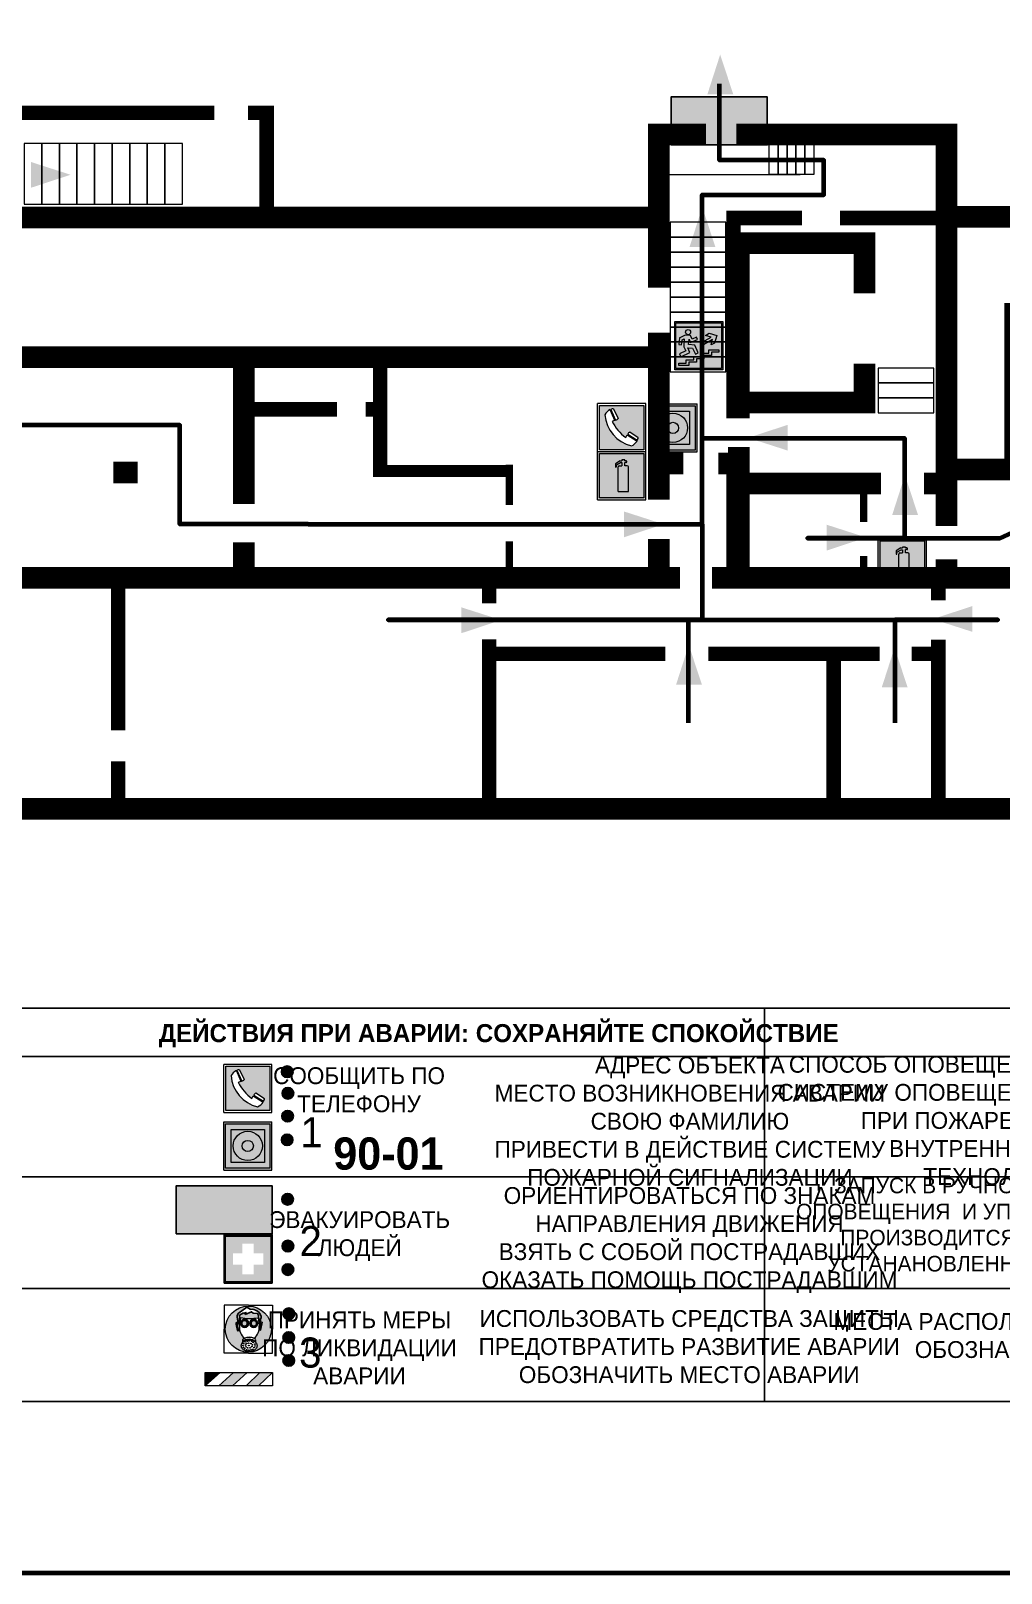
# Model space of a CAD drawing. Header units: millimetres. Extents: x 13810 to 67229, y 12374 to 21950.
# Drawn here: x 20550 to 20711.3, y 20268.5 to 20525 of the extents above; entities that cross this region are included whole.
import ezdxf

# ---------------------------------------------------------------- set-up
doc = ezdxf.new("R2010")
doc.units = ezdxf.units.MM
doc.layers.add('План_Штампы', color=7, linetype='Continuous')
doc.styles.add('обычный', font='arial.ttf')

# ---------------------------------------------------------------- blocks, each defined once
blk = doc.blocks.new('A$C38D26F80')
h = blk.add_hatch(color=5)
h.dxf.hatch_style = 1
h.paths.add_polyline_path([(-8.77, -4.48, 1), (-0.19, -4.48, 1)])
h.paths.add_polyline_path([(-6.75, -3.58), (-6.75, -3.31), (-6.62, -3.22), (-6.5, -3.22), (-6.42, -3.3), (-6.39, -3.28), (-6.59, -2.23), (-6.59, -2.01), (-6.38, -1.58), (-4.76, -0.4), (-4.13, -0.79, -0.362848), (-2.1, -2.1, -0.201049), (-2.17, -2.48, 0.085434), (-2.26, -3.13), (-1.9, -3.16), (-2.25, -4.7), (-2.4, -4.59), (-2.43, -4.34), (-2.36, -4.34), (-2.14, -3.34), (-2.47, -3.42), (-2.58, -1.95), (-2.77, -1.58), (-3.58, -1.52), (-3.92, -1.26), (-5.05, -1.73), (-4.87, -1.39), (-5.41, -1.6), (-5.41, -1.46), (-6.13, -1.87), (-6.18, -3.5), (-6.56, -3.47), (-6.37, -4.59), (-6.16, -4.43), (-6.16, -4.66), (-6.36, -4.79), (-6.37, -4.8), (-6.51, -4.76)], flags=16)
h.paths.add_polyline_path([(-6.51, -4.76), (-6.36, -4.79), (-6.37, -4.8)], flags=0)
h.paths.add_polyline_path([(-5.92, -2.34, 0.089508), (-2.67, -2.35), (-2.48, -3.88, -0.268602), (-3.4, -6.18, 0.262449), (-5.2, -6.18, -0.268602), (-6.11, -3.88)], flags=16)
edge = h.paths.add_edge_path(flags=16)
edge.add_ellipse((-5.19, -3.41), major_axis=(0, 0.842), ratio=0.848992, start_angle=0, end_angle=360)
edge = h.paths.add_edge_path(flags=0)
edge.add_ellipse((-5.19, -3.39), major_axis=(0, 0.665), ratio=0.853798, start_angle=0, end_angle=360)
edge = h.paths.add_edge_path(flags=0)
edge.add_ellipse((-5.19, -3.4), major_axis=(0, 0.528), ratio=0.864094, start_angle=0, end_angle=360)
edge = h.paths.add_edge_path(flags=16)
edge.add_ellipse((-3.47, -3.4), major_axis=(0, 0.842), ratio=0.848992, start_angle=0, end_angle=360)
h.paths.add_polyline_path([(-3.13, -6.45), (-3.13, -6.84, 0.383174), (-5.57, -6.85), (-5.57, -6.49, -0.369952)], flags=16)
edge = h.paths.add_edge_path(flags=0)
edge.add_ellipse((-3.47, -3.39), major_axis=(0, 0.665), ratio=0.853798, start_angle=0, end_angle=360)
edge = h.paths.add_edge_path(flags=0)
edge.add_ellipse((-3.47, -3.4), major_axis=(0, 0.528), ratio=0.864094, start_angle=0, end_angle=360)
edge = h.paths.add_edge_path(flags=16)
edge.add_ellipse((-4.34, -7.57), major_axis=(-1.48, 0), ratio=0.744955, start_angle=0, end_angle=360)
h.paths.add_polyline_path([(-5.01, -6.85, -1), (-5.15, -6.85, -1)], flags=0)
h.paths.add_polyline_path([(-5.33, -7.14, -1), (-5.47, -7.14, -1)], flags=0)
h.paths.add_polyline_path([(-4.61, -6.71, -1), (-4.74, -6.71, -1)], flags=16)
h.paths.add_polyline_path([(-5.43, -7.51, -1), (-5.57, -7.51, -1)], flags=0)
h.paths.add_polyline_path([(-4.26, -6.67, -1), (-4.4, -6.67, -1)], flags=16)
h.paths.add_polyline_path([(-4.74, -7.14, -1), (-4.88, -7.14, -1)], flags=0)
h.paths.add_polyline_path([(-4.93, -7.43, -1), (-5.07, -7.43, -1)], flags=0)
h.paths.add_polyline_path([(-4.41, -7.07, -1), (-4.54, -7.07, -1)], flags=0)
h.paths.add_polyline_path([(-5.33, -7.87, -1), (-5.46, -7.87, -1)], flags=0)
h.paths.add_polyline_path([(-3.8, -6.71, -1), (-3.94, -6.71, -1)], flags=16)
h.paths.add_polyline_path([(-4.85, -7.78, -1), (-4.98, -7.78, -1)], flags=0)
h.paths.add_polyline_path([(-3.96, -7.14, -1), (-4.1, -7.14, -1)], flags=0)
h.paths.add_polyline_path([(-4.33, -7.53, -1), (-4.47, -7.53, -1)], flags=0)
h.paths.add_polyline_path([(-5.09, -8.12, -1), (-5.23, -8.12, -1)], flags=0)
h.paths.add_polyline_path([(-3.5, -6.94, -1), (-3.64, -6.94, -1)], flags=0)
h.paths.add_polyline_path([(-4.54, -7.97, -1), (-4.68, -7.97, -1)], flags=0)
h.paths.add_polyline_path([(-3.66, -7.39, -1), (-3.8, -7.39, -1)], flags=0)
h.paths.add_polyline_path([(-4.73, -8.35, -1), (-4.86, -8.35, -1)], flags=0)
h.paths.add_polyline_path([(-4.09, -7.96, -1), (-4.23, -7.96, -1)], flags=0)
h.paths.add_polyline_path([(-3.77, -7.74, -1), (-3.91, -7.74, -1)], flags=0)
h.paths.add_polyline_path([(-3.22, -7.27, -1), (-3.35, -7.27, -1)], flags=0)
h.paths.add_polyline_path([(-4.34, -8.4, -1), (-4.47, -8.4, -1)], flags=0)
h.paths.add_polyline_path([(-3.16, -7.61, -1), (-3.3, -7.61, -1)], flags=0)
h.paths.add_polyline_path([(-3.9, -8.35, -1), (-4.04, -8.35, -1)], flags=0)
h.paths.add_polyline_path([(-3.32, -7.91, -1), (-3.46, -7.91, -1)], flags=0)
h.paths.add_polyline_path([(-3.55, -8.23, -1), (-3.69, -8.23, -1)], flags=0)
at = {"color": 5, "lineweight": 5}
for p, q in [((-4.48, 0), (-8.96, 0)), ((-8.96, 0), (-8.96, -4.48)), ((-4.48, 0), (0, 0)), ((0, 0), (0, -4.48)), ((-6.59, -2.01), (-6.38, -1.58)), ((-6.59, -2.23), (-6.59, -2.01)), ((-6.39, -3.28), (-6.59, -2.23)), ((-6.38, -1.58), (-4.76, -0.4)), ((-6.13, -1.87), (-6.18, -3.5)), ((-5.41, -1.46), (-6.13, -1.87)), ((-5.92, -2.34), (-6.11, -3.88)), ((-4.87, -1.39), (-5.41, -1.6)), ((-5.41, -1.6), (-5.41, -1.46)), ((-3.92, -1.26), (-5.05, -1.73)), ((-5.05, -1.73), (-4.87, -1.39)), ((-4.76, -0.4), (-4.13, -0.79)), ((-3.58, -1.52), (-3.92, -1.26)), ((-2.77, -1.58), (-3.58, -1.52)), ((-2.58, -1.95), (-2.77, -1.58)), ((-2.67, -2.34), (-2.48, -3.88)), ((-2.47, -3.42), (-2.58, -1.95)), ((-8.96, -8.96), (-8.96, -4.48)), ((-6.75, -3.31), (-6.62, -3.22)), ((-6.75, -3.58), (-6.75, -3.31)), ((-6.51, -4.76), (-6.75, -3.58)), ((-6.62, -3.22), (-6.5, -3.22)), ((-6.18, -3.5), (-6.56, -3.47)), ((-6.56, -3.47), (-6.37, -4.59)), ((-6.37, -4.8), (-6.51, -4.76)), ((-6.5, -3.22), (-6.42, -3.3)), ((-6.42, -3.3), (-6.39, -3.28)), ((-6.37, -4.59), (-6.16, -4.43)), ((-6.16, -4.66), (-6.37, -4.8)), ((-6.16, -4.43), (-6.16, -4.66)), ((-2.14, -3.34), (-2.47, -3.42)), ((-2.43, -4.34), (-2.4, -4.59)), ((-2.43, -4.34), (-2.36, -4.34)), ((-2.4, -4.59), (-2.25, -4.7)), ((-2.36, -4.34), (-2.14, -3.34)), ((-1.9, -3.16), (-2.26, -3.13)), ((-2.25, -4.7), (-1.9, -3.16)), ((0, -8.96), (0, -4.48)), ((-5.57, -6.49), (-5.57, -6.85)), ((-3.13, -6.45), (-3.13, -6.84)), ((-4.48, -8.96), (-8.96, -8.96)), ((-4.48, -8.96), (0, -8.96))]:
    blk.add_line(p, q, dxfattribs=at)
at = {"color": 5}
for p, q in [((-6.59, -2.01), (-6.38, -1.58)), ((-6.59, -2.23), (-6.59, -2.01)), ((-6.39, -3.28), (-6.59, -2.23)), ((-6.38, -1.58), (-4.76, -0.4)), ((-6.13, -1.87), (-6.18, -3.5)), ((-5.41, -1.46), (-6.13, -1.87)), ((-4.87, -1.39), (-5.41, -1.6)), ((-5.41, -1.6), (-5.41, -1.46)), ((-3.92, -1.26), (-5.05, -1.73)), ((-5.05, -1.73), (-4.87, -1.39)), ((-4.76, -0.4), (-4.13, -0.79)), ((-3.58, -1.52), (-3.92, -1.26)), ((-2.77, -1.58), (-3.58, -1.52)), ((-2.58, -1.95), (-2.77, -1.58)), ((-2.47, -3.42), (-2.58, -1.95)), ((-6.75, -3.31), (-6.62, -3.22)), ((-6.75, -3.58), (-6.75, -3.31)), ((-6.51, -4.76), (-6.75, -3.58)), ((-6.62, -3.22), (-6.5, -3.22)), ((-6.18, -3.5), (-6.56, -3.47)), ((-6.56, -3.47), (-6.37, -4.59)), ((-6.37, -4.8), (-6.51, -4.76)), ((-6.36, -4.79), (-6.51, -4.76)), ((-6.5, -3.22), (-6.42, -3.3)), ((-6.42, -3.3), (-6.39, -3.28)), ((-6.37, -4.59), (-6.16, -4.43)), ((-6.16, -4.66), (-6.37, -4.8)), ((-6.16, -4.66), (-6.36, -4.79)), ((-6.16, -4.43), (-6.16, -4.66)), ((-2.14, -3.34), (-2.47, -3.42)), ((-2.4, -4.59), (-2.43, -4.34)), ((-2.43, -4.34), (-2.36, -4.34)), ((-2.25, -4.7), (-2.4, -4.59)), ((-2.36, -4.34), (-2.14, -3.34)), ((-2.26, -3.13), (-1.9, -3.16)), ((-1.9, -3.16), (-2.25, -4.7))]:
    blk.add_line(p, q, dxfattribs=at)
at = {"color": 5, "lineweight": 5}
for centre, radius in [((-4.48, -4.48), 4.29), ((-5.5, -7.51), 0.0678), ((-5.4, -7.14), 0.0678), ((-5.4, -7.87), 0.0678), ((-5.16, -8.12), 0.0678), ((-5.08, -6.85), 0.0678), ((-5, -7.43), 0.0678), ((-4.91, -7.78), 0.0678), ((-4.81, -7.14), 0.0678), ((-4.79, -8.35), 0.0678), ((-4.67, -6.71), 0.0678), ((-4.61, -7.97), 0.0678), ((-4.47, -7.07), 0.0678), ((-4.4, -7.53), 0.0678), ((-4.4, -8.4), 0.0678), ((-4.33, -6.67), 0.0678), ((-4.16, -7.96), 0.0678), ((-4.03, -7.14), 0.0678), ((-3.97, -8.35), 0.0678), ((-3.87, -6.71), 0.0678), ((-3.84, -7.74), 0.0678), ((-3.73, -7.39), 0.0678), ((-3.62, -8.23), 0.0678), ((-3.57, -6.94), 0.0678), ((-3.39, -7.91), 0.0678), ((-3.28, -7.27), 0.0678), ((-3.23, -7.61), 0.0678)]:
    blk.add_circle(centre, radius, dxfattribs=at)
for centre, radius, start, end in [((-4.28, 6.66), 9.15, 259.6987, 280.1569), ((-0.47, -3.05), 1.79, 161.5846, 182.4584), ((-2.6, -2.2), 0.513, 326.4781, 11.7739), ((-3.66, -4.24), 2.47, 171.573, 231.7124), ((-4.93, -4.24), 2.47, 308.2876, 8.427), ((-4.33, -7.88), 1.87, 50.358, 131.5662), ((-4.34, -8.2), 1.82, 48.4943, 132.3565), ((-4.3, -7.78), 1.83, 60.5889, 119.4111)]:
    blk.add_arc(centre, radius, start, end, dxfattribs=at)
at = {"color": 5}
for centre, radius, start, end in [((-3.89, -2.66), 1.88, 17.387, 97.1599), ((-0.35, -3.07), 1.91, 162.2553, 181.7878), ((-2.6, -2.2), 0.511, 326.3906, 11.8614)]:
    blk.add_arc(centre, radius, start, end, dxfattribs=at)
at = {"color": 5, "lineweight": 5}
for centre, major_axis, ratio in [((-5.19, -3.41), (0, 0.842), 0.848992), ((-5.19, -3.39), (0, 0.665), 0.853798), ((-3.47, -3.4), (0, 0.842), 0.848992), ((-3.47, -3.39), (0, 0.665), 0.853798), ((-5.19, -3.4), (0, 0.528), 0.864094), ((-3.47, -3.4), (0, 0.528), 0.864094), ((-4.34, -7.57), (-1.48, 0), 0.744955)]:
    blk.add_ellipse(centre, major_axis=major_axis, ratio=ratio, dxfattribs=at)
blk = doc.blocks.new('A$C47DD6509')
at = {"lineweight": 5}
for points in [[(-8.69, 0), (-11.19, 0), (-11.19, -2.22)], [(-4.22, 0), (-6.45, 0), (-8.91, -2.22), (-6.61, -2.22)], [(0, 0), (-2.09, 0), (-4.36, -2.22), (-2.29, -2.22)]]:
    blk.add_hatch(color=242, dxfattribs=at).paths.add_polyline_path(points)
at = {"color": 242, "lineweight": 5}
for p, q in [((-11.19, -2.22), (-8.69, 0)), ((-11.19, -2.22), (-11.19, 0)), ((-11.19, 0), (-8.69, 0)), ((-11.19, 0), (0, 0)), ((-8.91, -2.22), (-6.45, 0)), ((-6.61, -2.22), (-4.22, 0)), ((-4.36, -2.22), (-2.09, 0)), ((-2.29, -2.22), (0, 0)), ((0, 0), (0, -2.22)), ((0, -2.22), (-11.19, -2.22))]:
    blk.add_line(p, q, dxfattribs=at)
blk = doc.blocks.new('A$C32E8229D')
at = {"true_color": 0xffffff}
blk.add_hatch(color=7, dxfattribs=at).paths.add_polyline_path([(0, 0), (0, -8), (16, -8), (16, 0)])
h = blk.add_hatch(color=126)
h.paths.add_polyline_path([(0.2, -0.2), (15.8, -0.2), (15.8, -7.8), (0.2, -7.8)])
h.paths.add_polyline_path([(13.49, -2.05), (12.08, -2.05), (11.37, -2.63, 0.162397), (11.29, -2.84), (11.29, -3.63), (10.35, -3.63), (10.35, -4.05), (11.68, -4.05), (11.68, -3.48), (12.26, -4.28), (11.29, -5.1), (11.29, -6.78), (11.85, -6.78), (11.85, -5.44), (12.8, -4.64), (12.8, -5.94), (14.46, -5.94), (14.46, -5.39), (13.45, -5.39), (13.45, -3.97), (12.46, -2.59), (13.15, -2.59), (13.69, -3.34), (14.18, -3)], flags=16)
h.paths.add_polyline_path([(10.74, -1.82, 1), (11.8, -1.82, 1)], flags=16)
h.paths.add_polyline_path([(9.39, -3.59), (5.99, -3.59), (6.56, -3.03), (5.91, -3.03), (5.1, -3.83), (5.91, -4.64), (6.56, -4.64), (5.99, -4.09), (9.39, -4.09)], flags=16)
h.paths.add_polyline_path([(4.29, -1.08), (1.72, -1.08), (1.72, -6.6), (4.29, -6.6)], flags=16)
at = {"color": 126}
blk.add_lwpolyline([(16, -8), (0, -8), (0, 0), (16, 0)], close=True, dxfattribs=at)
blk = doc.blocks.new('A$C18900ED3')
h = blk.add_hatch(color=126)
h.paths.add_polyline_path([(-0.18, -0.18), (-7.02, -0.18), (-7.02, -7.02), (-0.18, -7.02)])
h.paths.add_polyline_path([(-5.89, -4.46), (-5.89, -2.77), (-4.46, -2.77), (-4.46, -1.31), (-2.77, -1.31), (-2.77, -2.77), (-1.33, -2.77), (-1.33, -4.46), (-2.77, -4.46), (-2.77, -5.89), (-4.46, -5.89), (-4.46, -4.46)], flags=16)
at = {"color": 126}
for p, q in [((-7.2, 0), (-7.2, -7.2)), ((0, 0), (-7.2, 0)), ((0, -7.2), (0, 0)), ((-7.02, -7.02), (-7.02, -0.18)), ((-7.02, -0.18), (-0.18, -0.18)), ((-0.18, -0.18), (-0.18, -7.02)), ((-7.2, -7.2), (0, -7.2)), ((-0.18, -7.02), (-7.02, -7.02))]:
    blk.add_line(p, q, dxfattribs=at)
blk = doc.blocks.new('A$C456E1F9C')
at = {"lineweight": 5}
h = blk.add_hatch(color=242, dxfattribs=at)
h.paths.add_polyline_path([(0.51, -1.47), (0.51, -13.26), (12.29, -13.26), (12.29, -1.47)])
h.paths.add_polyline_path([(5.42, -4.95, -0.254479), (4.78, -5.4), (3.52, -2.53, -0.209735), (4.23, -2.4)], flags=16)
h.paths.add_polyline_path([(8.53, -8.6), (10.87, -10.17), (10.54, -10.76), (8.03, -9.13, -0.192251)], flags=16)
h.paths.add_polyline_path([(4.61, -5.49, 0.005518), (3.87, -5.72, 0.128647), (7.49, -10.01, 0.00809), (7.83, -9.33), (10.47, -10.97, -0.16736), (8.99, -12.25, -0.327862), (1.95, -3.95, -0.166952), (3.36, -2.62)], flags=16)
at = {"color": 242, "lineweight": 5}
for p, q in [((0, -13.77), (0, -0.97)), ((12.8, -0.97), (0, -0.97)), ((4.61, -5.49), (3.36, -2.62)), ((3.52, -2.53), (4.78, -5.4)), ((4.23, -2.4), (5.42, -4.95)), ((12.8, -13.77), (12.8, -0.97)), ((7.83, -9.33), (10.47, -10.97)), ((8.03, -9.13), (10.54, -10.76)), ((10.81, -10.12), (8.53, -8.6)), ((10.54, -10.76), (10.8, -10.3)), ((10.8, -10.3), (10.81, -10.12)), ((0, -13.77), (12.8, -13.77))]:
    blk.add_line(p, q, dxfattribs=at)
blk.add_lwpolyline([(0.51, -1.47), (12.29, -1.47), (12.29, -13.26), (0.51, -13.26)], close=True, dxfattribs=at)
for centre, radius, start, end in [((4.59, -5.34), 2.99, 114.2845, 152.1974), ((11.12, -3.31), 9.19, 183.9915, 256.6009), ((4.02, -3.27), 0.891, 76.3284, 123.7092), ((14.98, -39.1), 35.17, 107.1487, 108.4135), ((13.86, -0.94), 11.08, 205.5536, 234.8762), ((4.68, -4.59), 0.824, 276.9621, 334.0723), ((-13.31, 0.8), 23.44, 332.5487, 334.4027), ((8.94, -9.5), 0.989, 114.4092, 157.9388), ((7.87, -9.46), 3, 291.9291, 329.9329)]:
    blk.add_arc(centre, radius, start, end, dxfattribs=at)
blk = doc.blocks.new('A$C54414219')
at = {"true_color": 0xffffff}
h = blk.add_hatch(color=7, dxfattribs=at)
h.paths.add_polyline_path([(2.39, -9.45), (2.39, -18.3), (11.23, -18.3), (11.23, -9.45)], flags=0)
h.paths.add_polyline_path([(10.71, -13.87, -1), (2.92, -13.87, -1)], flags=0)
h.paths.add_polyline_path([(8.3, -13.87, -1), (5.33, -13.87, -1)], flags=0)
h.paths.add_polyline_path([(0.41, -7.47), (0.41, -20.27), (13.21, -20.27), (13.21, -7.47)])
h.paths.add_polyline_path([(0.92, -19.77), (12.71, -19.77), (12.71, -7.98), (0.92, -7.98)], flags=16)
h.paths.add_polyline_path([(11.23, -9.45), (11.23, -18.3), (2.39, -18.3), (2.39, -9.45)], flags=0)
at = {"lineweight": 5}
h = blk.add_hatch(color=242, dxfattribs=at)
h.paths.add_polyline_path([(12.71, -7.98), (0.92, -7.98), (0.92, -19.77), (12.71, -19.77)])
h.paths.add_polyline_path([(11.23, -18.3), (2.39, -18.3), (2.39, -9.45), (11.23, -9.45)], flags=16)
h.paths.add_polyline_path([(10.71, -13.87, -1), (2.92, -13.87, -1)], flags=0)
h.paths.add_polyline_path([(8.3, -13.87, -1), (5.33, -13.87, -1)], flags=0)
at = {"true_color": 0xffffff}
h = blk.add_hatch(color=7, dxfattribs=at)
h.paths.add_polyline_path([(2.39, -9.45), (2.39, -18.3), (11.23, -18.3), (11.23, -9.45)])
h.paths.add_polyline_path([(10.71, -13.87, -1), (2.92, -13.87, -1)], flags=16)
h.paths.add_polyline_path([(8.3, -13.87, -1), (5.33, -13.87, -1)], flags=0)
at = {"lineweight": 5}
h = blk.add_hatch(color=242, dxfattribs=at)
h.paths.add_polyline_path([(2.92, -13.87, 1), (10.71, -13.87, 1)])
h.paths.add_polyline_path([(8.3, -13.87, -1), (5.33, -13.87, -1)], flags=16)
at = {"color": 242, "lineweight": 5}
for p, q in [((0.41, -20.27), (0.41, -7.47)), ((0.41, -7.47), (13.21, -7.47)), ((0.41, -7.47), (13.21, -7.47)), ((13.21, -20.27), (13.21, -7.47)), ((0.41, -20.27), (13.21, -20.27))]:
    blk.add_line(p, q, dxfattribs=at)
for points in [[(0.92, -7.98), (12.71, -7.98), (12.71, -19.77), (0.92, -19.77)], [(2.39, -9.45), (11.23, -9.45), (11.23, -18.3), (2.39, -18.3)]]:
    blk.add_lwpolyline(points, close=True, dxfattribs=at)
for radius in [3.89, 1.49]:
    blk.add_circle((6.81, -13.87), radius, dxfattribs=at)
blk = doc.blocks.new('A$C7B4425F7')
at = {"true_color": 0xffffff}
blk.add_hatch(color=7, dxfattribs=at).paths.add_polyline_path([(0, 0), (-16, 0), (-16, -8), (0, -8)])
h = blk.add_hatch(color=126)
h.paths.add_polyline_path([(-0.2, -0.2), (-15.8, -0.2), (-15.8, -7.8), (-0.2, -7.8)])
h.paths.add_polyline_path([(-11.76, -2.03), (-11.76, -3.66), (-11.17, -3.66, -0.568275), (-11.17, -6.18), (-12.58, -6.18), (-12.58, -2.03)], flags=16)
h.paths.add_polyline_path([(-13.33, -4.12, -0.495768), (-13.59, -6.18), (-15.03, -6.18), (-15.03, -2.03), (-13.59, -2.03, -0.487973)], flags=16)
h.paths.add_polyline_path([(-10.25, -2.03), (-9.48, -2.03), (-9.48, -6.18), (-10.25, -6.18)], flags=16)
h.paths.add_polyline_path([(-13.84, -3.69), (-14.24, -3.69), (-14.24, -3.03), (-13.9, -3.03, -0.692621)], flags=0)
h.paths.add_polyline_path([(-9.15, -2.03), (-8.4, -2.03), (-8.04, -3.07), (-7.68, -2.03), (-6.93, -2.03), (-7.64, -4.1), (-6.93, -6.18), (-7.68, -6.18), (-8.04, -5.14), (-8.4, -6.18), (-9.15, -6.18), (-8.44, -4.1)], flags=16)
h.paths.add_polyline_path([(-11.76, -4.46), (-11.42, -4.46, -0.692621), (-11.36, -5.12), (-11.76, -5.12)], flags=0)
h.paths.add_polyline_path([(-13.9, -5.2), (-14.24, -5.2), (-14.24, -4.55), (-13.84, -4.55, -0.708038)], flags=0)
edge = h.paths.add_edge_path(flags=16)
edge.add_ellipse((-5.51, -4.08), major_axis=(0, 2.05), ratio=0.586184, start_angle=0, end_angle=360)
edge = h.paths.add_edge_path(flags=0)
edge.add_ellipse((-5.51, -4.08), major_axis=(0, 1.14), ratio=0.454828, start_angle=0, end_angle=360)
h.paths.add_polyline_path([(-4.13, -4.96, 0.377264), (-3.48, -4.52, 0.0555), (-3.16, -2.03), (-1.66, -2.03), (-1.66, -4.96), (-0.96, -4.96), (-0.96, -7.01), (-1.75, -7.01), (-1.75, -6.18), (-3.3, -6.18), (-3.3, -7.02), (-4.13, -7.02)], flags=16)
h.paths.add_polyline_path([(-2.73, -2.91), (-2.28, -2.91), (-2.28, -4.96), (-3.05, -4.96, 0.079136)], flags=0)
at = {"color": 126}
blk.add_lwpolyline([(-16, -8), (0, -8), (0, 0), (-16, 0)], close=True, dxfattribs=at)
blk = doc.blocks.new('вверх')
at = {"lineweight": 0, "true_color": 0xffffff}
h = blk.add_hatch(color=7, dxfattribs=at)
h.dxf.hatch_style = 1
h.paths.add_polyline_path([(40999.03, -4475.37), (41000.53, -4474.51), (40999.62, -4474.22), (41000.2, -4473.88), (41001.48, -4474.22), (41001.13, -4475.49), (41000.55, -4475.82), (41000.76, -4474.91), (40999.27, -4475.77)], flags=0)
h.paths.add_polyline_path([(40998.09, -4474.5), (40998.28, -4474.89), (40997.14, -4475.43), (40996.89, -4474.92), (40996.87, -4474.87), (40996.8, -4475.75), (40997.81, -4475.85), (40998.41, -4477.11), (40997.94, -4477.33), (40997.47, -4476.34), (40996.66, -4476.28), (40997.03, -4477.06), (40995.52, -4477.78), (40995.29, -4477.28), (40996.32, -4476.79), (40996, -4476.11), (40996.09, -4474.77), (40995.72, -4474.94), (40995.64, -4475.77), (40995.2, -4475.72), (40995.3, -4474.63), (40995.33, -4474.61), (40996.23, -4474.19), (40997.09, -4474.25), (40997.37, -4474.84)], flags=0)
h.paths.add_polyline_path([(40997.14, -4473.68, -1), (40996.29, -4473.68, -1)], flags=0)
h.paths.add_polyline_path([(41000.58, -4477.58), (41000.58, -4477.03), (41001.81, -4477.03), (41001.81, -4476.6), (41000.15, -4476.6), (41000.15, -4477.16), (40998.9, -4477.16), (40998.9, -4477.72), (40997.65, -4477.72), (40997.65, -4478.27), (40996.41, -4478.27), (40996.41, -4478.82), (40995.17, -4478.82), (40995.17, -4479.25), (40995.41, -4479.25), (40996.84, -4479.25), (40996.84, -4478.69), (40998.09, -4478.69), (40998.09, -4478.13), (40999.32, -4478.13), (40999.32, -4477.58)], flags=0)
h.paths.add_polyline_path([(41002.49, -4471.94), (40994.49, -4471.94), (40994.49, -4479.94), (41002.49, -4479.94)])
h.paths.add_polyline_path([(41002.28, -4479.72), (40994.69, -4479.72), (40994.69, -4472.14), (41002.28, -4472.14)], flags=16)
h.paths.add_polyline_path([(41001.81, -4476.6), (41001.81, -4477.03), (41000.58, -4477.03), (41000.58, -4477.58), (40999.32, -4477.58), (40999.32, -4478.13), (40998.09, -4478.13), (40998.09, -4478.69), (40996.84, -4478.69), (40996.84, -4479.25), (40995.17, -4479.25), (40995.17, -4478.82), (40996.41, -4478.82), (40996.41, -4478.27), (40997.65, -4478.27), (40997.65, -4477.72), (40998.9, -4477.72), (40998.9, -4477.16), (41000.15, -4477.16), (41000.15, -4476.6)], flags=0)
at = {"lineweight": 0}
h = blk.add_hatch(color=126, dxfattribs=at)
h.dxf.hatch_style = 1
h.paths.add_polyline_path([(40994.69, -4479.72), (41002.28, -4479.72), (41002.28, -4472.14), (40994.69, -4472.14)])
h.paths.add_polyline_path([(40999.03, -4475.37), (41000.53, -4474.51), (40999.62, -4474.22), (41000.2, -4473.88), (41001.48, -4474.22), (41001.13, -4475.49), (41000.55, -4475.82), (41000.76, -4474.91), (40999.27, -4475.77)], flags=16)
h.paths.add_polyline_path([(40997.09, -4474.25), (40997.37, -4474.84), (40998.09, -4474.5), (40998.28, -4474.89), (40997.14, -4475.43), (40996.89, -4474.92), (40996.87, -4474.87), (40996.8, -4475.75), (40997.81, -4475.85), (40998.41, -4477.11), (40997.94, -4477.33), (40997.47, -4476.34), (40996.66, -4476.28), (40997.03, -4477.06), (40995.52, -4477.78), (40995.29, -4477.28), (40996.32, -4476.79), (40996, -4476.11), (40996.09, -4474.77), (40995.72, -4474.94), (40995.64, -4475.77), (40995.2, -4475.72), (40995.3, -4474.63), (40995.33, -4474.61), (40996.23, -4474.19)], flags=16)
h.paths.add_polyline_path([(40996.29, -4473.68, -1), (40997.14, -4473.68, -1)], flags=16)
h.paths.add_polyline_path([(40997.65, -4477.72), (40998.9, -4477.72), (40998.9, -4477.16), (41000.15, -4477.16), (41000.15, -4476.6), (41001.81, -4476.6), (41001.81, -4477.03), (41000.58, -4477.03), (41000.58, -4477.58), (40999.32, -4477.58), (40999.32, -4478.13), (40998.09, -4478.13), (40998.09, -4478.69), (40996.84, -4478.69), (40996.84, -4479.25), (40995.17, -4479.25), (40995.17, -4478.82), (40996.41, -4478.82), (40996.41, -4478.27), (40997.65, -4478.27)], flags=16)
at = {"lineweight": 0, "true_color": 0xffffff}
h = blk.add_hatch(color=7, dxfattribs=at)
h.dxf.hatch_style = 1
h.paths.add_polyline_path([(40997.14, -4473.68, 1), (40996.29, -4473.68, 1)])
h.paths.add_polyline_path([(40998.28, -4474.89), (40998.09, -4474.5), (40997.37, -4474.84), (40997.09, -4474.25), (40996.23, -4474.19), (40995.33, -4474.61), (40995.3, -4474.63), (40995.2, -4475.72), (40995.64, -4475.77), (40995.72, -4474.94), (40996.09, -4474.77), (40996, -4476.11), (40996.32, -4476.79), (40995.29, -4477.28), (40995.52, -4477.78), (40997.03, -4477.06), (40996.66, -4476.28), (40997.47, -4476.34), (40997.94, -4477.33), (40998.41, -4477.11), (40997.81, -4475.85), (40996.8, -4475.75), (40996.87, -4474.87), (40996.89, -4474.92), (40997.14, -4475.43)])
h.paths.add_polyline_path([(40998.09, -4478.13), (40999.32, -4478.13), (40999.32, -4477.58), (41000.58, -4477.58), (41000.58, -4477.03), (41001.81, -4477.03), (41001.81, -4476.6), (41000.15, -4476.6), (41000.15, -4477.16), (40998.9, -4477.16), (40998.9, -4477.72), (40997.65, -4477.72), (40997.65, -4478.27), (40996.41, -4478.27), (40996.41, -4478.82), (40995.17, -4478.82), (40995.17, -4479.25), (40995.41, -4479.25), (40996.84, -4479.25), (40996.84, -4478.69), (40998.09, -4478.69)])
h.paths.add_polyline_path([(40999.03, -4475.37), (40999.27, -4475.77), (41000.76, -4474.91), (41000.55, -4475.82), (41001.13, -4475.49), (41001.48, -4474.22), (41000.2, -4473.88), (40999.62, -4474.22), (41000.53, -4474.51)])
at = {"color": 126, "lineweight": 0}
for points in [[(40994.49, -4471.94), (41002.49, -4471.94), (41002.49, -4479.94), (40994.49, -4479.94)], [(40994.69, -4472.14), (41002.28, -4472.14), (41002.28, -4479.72), (40994.69, -4479.72)]]:
    blk.add_lwpolyline(points, close=True, dxfattribs=at)
for points in [[(40996.89, -4474.92), (40997.14, -4475.43), (40998.28, -4474.89), (40998.09, -4474.5), (40997.37, -4474.84), (40997.09, -4474.25), (40996.23, -4474.19), (40995.33, -4474.61), (40995.3, -4474.63), (40995.2, -4475.72), (40995.64, -4475.77), (40995.72, -4474.94), (40996.09, -4474.77), (40996, -4476.11), (40996.32, -4476.79), (40995.29, -4477.28), (40995.52, -4477.78), (40997.03, -4477.06), (40996.66, -4476.28), (40997.47, -4476.34), (40997.94, -4477.33), (40998.41, -4477.11), (40997.81, -4475.85), (40996.8, -4475.75), (40996.87, -4474.87), (40996.89, -4474.92)], [(41001.48, -4474.22), (41001.13, -4475.49), (41000.55, -4475.82), (41000.76, -4474.91), (40999.27, -4475.77), (40999.03, -4475.37), (41000.53, -4474.51), (40999.62, -4474.22), (41000.2, -4473.88), (41001.48, -4474.22)], [(40995.41, -4479.25), (40995.17, -4479.25), (40995.17, -4478.82), (40996.41, -4478.82), (40996.41, -4478.27), (40997.65, -4478.27), (40997.65, -4477.72), (40998.9, -4477.72), (40998.9, -4477.16), (41000.15, -4477.16), (41000.15, -4476.6), (41001.81, -4476.6), (41001.81, -4477.03), (41000.58, -4477.03), (41000.58, -4477.58), (40999.32, -4477.58), (40999.32, -4478.13), (40998.09, -4478.13), (40998.09, -4478.69), (40996.84, -4478.69), (40996.84, -4479.25), (40995.17, -4479.25)]]:
    blk.add_lwpolyline(points, dxfattribs=at)
blk.add_circle((40996.71, -4473.68), 0.426, dxfattribs=at)
blk = doc.blocks.new('A$C3AD82952')
at = {"true_color": 0xf5f5ff}
h = blk.add_hatch(color=7, dxfattribs=at)
h.dxf.hatch_style = 1
h.paths.add_polyline_path([(8.21, 8.73, 0.414214), (7.89, 9.05), (7.22, 9.05), (7.22, 9.92), (7.59, 9.92, 1), (7.57, 10.36), (7.22, 10.36), (7.22, 10.6), (6.43, 10.6), (6.43, 10.36), (6.01, 10.36), (4.74, 9.59), (4.74, 8.69), (4.98, 8.73), (4.98, 9.26), (6.12, 9.91), (6.43, 9.91), (6.43, 9.05), (5.76, 9.05, 0.414214), (5.44, 8.73), (5.44, 2.2), (8.21, 2.2)], flags=0)
h.paths.add_polyline_path([(12.8, 12.8), (0, 12.8), (0, 0), (12.8, 0)])
h.paths.add_polyline_path([(0.51, 12.29), (12.29, 12.29), (12.29, 0.51), (0.51, 0.51)], flags=16)
h.paths.add_polyline_path([(4.74, 9.59), (6.01, 10.36), (6.43, 10.36), (6.43, 10.6), (7.22, 10.6), (7.22, 10.36), (7.59, 10.36, -0.94586), (7.59, 9.92), (7.22, 9.92), (7.22, 9.05), (7.89, 9.05, -0.414214), (8.21, 8.73), (8.21, 2.2), (5.44, 2.2), (5.44, 8.73, -0.414214), (5.76, 9.05), (6.43, 9.05), (6.43, 9.91), (6.12, 9.91), (4.98, 9.26), (4.98, 8.73), (4.74, 8.69)], flags=0)
h = blk.add_hatch(color=242)
h.dxf.hatch_style = 1
h.paths.add_polyline_path([(12.29, 12.29), (0.51, 12.29), (0.51, 0.51), (12.29, 0.51)])
h.paths.add_polyline_path([(4.74, 8.69), (4.74, 9.59), (6.01, 10.36), (6.43, 10.36), (6.43, 10.6), (7.22, 10.6), (7.22, 10.36), (7.59, 10.36, -0.94586), (7.59, 9.92), (7.22, 9.92), (7.22, 9.05), (7.89, 9.05, -0.414214), (8.21, 8.73), (8.21, 2.2), (5.44, 2.2), (5.44, 8.73, -0.414214), (5.76, 9.05), (6.43, 9.05), (6.43, 9.91), (6.12, 9.91), (4.98, 9.26), (4.98, 8.73)], flags=16)
h = blk.add_hatch(color=7, dxfattribs=at)
h.dxf.hatch_style = 1
h.paths.add_polyline_path([(8.21, 8.73, 0.414214), (7.89, 9.05), (7.22, 9.05), (7.22, 9.92), (7.59, 9.92, 1), (7.57, 10.36), (7.22, 10.36), (7.22, 10.6), (6.43, 10.6), (6.43, 10.36), (6.01, 10.36), (4.74, 9.59), (4.74, 8.69), (4.98, 8.73), (4.98, 9.26), (6.12, 9.91), (6.43, 9.91), (6.43, 9.05), (5.76, 9.05, 0.414214), (5.44, 8.73), (5.44, 2.2), (8.21, 2.2)])
at = {"color": 242, "lineweight": 5}
for p, q in [((0, 0), (0, 12.8)), ((0, 12.8), (12.8, 12.8)), ((12.8, 0), (12.8, 12.8)), ((6.01, 10.36), (4.74, 9.59)), ((4.74, 9.59), (4.74, 8.69)), ((4.74, 8.69), (4.98, 8.73)), ((4.98, 9.26), (6.12, 9.91)), ((4.98, 8.73), (4.98, 9.26)), ((5.44, 2.2), (5.44, 8.73)), ((5.76, 9.05), (6.43, 9.05)), ((6.01, 10.36), (6.43, 10.36)), ((6.12, 9.91), (6.43, 9.91)), ((7.22, 10.6), (6.43, 10.6)), ((6.43, 10.6), (6.43, 10.36)), ((6.43, 9.91), (6.43, 9.05)), ((7.22, 10.36), (7.22, 10.6)), ((7.59, 10.36), (7.22, 10.36)), ((7.22, 9.05), (7.22, 9.92)), ((7.59, 9.92), (7.22, 9.92)), ((7.89, 9.05), (7.22, 9.05)), ((8.21, 2.2), (8.21, 8.73)), ((0, 0), (12.8, 0)), ((5.44, 2.2), (8.21, 2.2))]:
    blk.add_line(p, q, dxfattribs=at)
blk.add_lwpolyline([(0.51, 12.29), (12.29, 12.29), (12.29, 0.51), (0.51, 0.51)], close=True, dxfattribs=at)
for centre, radius, start, end in [((5.76, 8.73), 0.32, 90, 180), ((7.58, 10.14), 0.223, 273.1875, 86.8125), ((7.89, 8.73), 0.32, 0, 90)]:
    blk.add_arc(centre, radius, start, end, dxfattribs=at)

msp = doc.modelspace()

# ---------------------------------------------------------------- hatches: boundary and pattern name
at = {"lineweight": 0}
h = msp.add_hatch(color=256, dxfattribs=at)
h.dxf.hatch_style = 1
h.paths.add_polyline_path([(20591.66, 20351.92, 1), (20593.59, 20351.92, 1)])
h = msp.add_hatch(color=256, dxfattribs=at)
h.dxf.hatch_style = 1
h.paths.add_polyline_path([(20591.76, 20348.34, 1), (20593.69, 20348.34, 1)])
h = msp.add_hatch(color=256, dxfattribs=at)
h.dxf.hatch_style = 1
h.paths.add_polyline_path([(20591.72, 20344.53, 1), (20593.66, 20344.53, 1)])
h = msp.add_hatch(color=256, dxfattribs=at)
h.dxf.hatch_style = 1
h.paths.add_polyline_path([(20591.64, 20340.6, 1), (20593.57, 20340.6, 1)])
h = msp.add_hatch(color=256, dxfattribs=at)
h.dxf.hatch_style = 1
h.paths.add_polyline_path([(20591.73, 20330.71, 1), (20593.66, 20330.71, 1)])
h = msp.add_hatch(color=256, dxfattribs=at)
h.dxf.hatch_style = 1
h.paths.add_polyline_path([(20591.77, 20322.93, 1), (20593.7, 20322.93, 1)])
h = msp.add_hatch(color=256, dxfattribs=at)
h.dxf.hatch_style = 1
h.paths.add_polyline_path([(20591.76, 20319.03, 1), (20593.69, 20319.03, 1)])
h = msp.add_hatch(color=256, dxfattribs=at)
h.dxf.hatch_style = 1
h.paths.add_polyline_path([(20591.92, 20311.68, 1), (20593.85, 20311.68, 1)])
h = msp.add_hatch(color=256, dxfattribs=at)
h.dxf.hatch_style = 1
h.paths.add_polyline_path([(20591.91, 20307.73, 1), (20593.84, 20307.73, 1)])
h = msp.add_hatch(color=256, dxfattribs=at)
h.dxf.hatch_style = 1
h.paths.add_polyline_path([(20591.91, 20303.9, 1), (20593.85, 20303.9, 1)])

# ---------------------------------------------------------------- linework, layer by layer
at = {"color": 2, "lineweight": 100}
msp.add_lwpolyline([(20359.05, 20663.54), (20959.05, 20663.54), (20959.05, 20268.54), (20359.05, 20268.54)], close=True, dxfattribs=at)
at = {"lineweight": 0}
for points, const_width in [([(20667.31, 20507.79), (20702.24, 20507.79), (20702.24, 20494.09), (20730.79, 20494.09), (20730.79, 20580.19), (20748.23, 20580.19), (20748.23, 20507.95), (20756.15, 20507.95), (20756.15, 20494.09), (20851.99, 20494.09), (20851.99, 20406.87), (20738.86, 20406.87), (20738.86, 20395.62), (20541.4, 20395.62), (20541.4, 20411.19), (20454.76, 20411.19), (20454.76, 20433.8), (20437.14, 20433.8), (20437.14, 20452.73), (20416.9, 20452.73), (20416.9, 20473.8)], 3.6), ([(20524.18, 20494.03), (20524.18, 20511.39), (20580.51, 20511.39)], 2.4), ([(20586.09, 20511.39), (20589.2, 20511.39), (20589.2, 20493.95)], 2.4), ([(20538.9, 20493.97), (20654.38, 20493.97), (20654.38, 20507.79), (20662.27, 20507.79)], 3.6), ([(20654.38, 20493.97), (20654.38, 20482.32)], 3.6), ([(20666.82, 20460.55), (20666.82, 20493.89), (20678.21, 20493.89)], 2.4), ([(20684.52, 20493.89), (20700.99, 20493.89)], 2.4), ([(20698.48, 20449.76), (20702.24, 20449.76), (20702.24, 20494.09), (20702.24, 20442.65)], 3.6), ([(20667.71, 20460.55), (20667.71, 20489.72), (20688.59, 20489.72), (20688.59, 20481.34)], 3.6), ([(20754.28, 20477.97), (20713.65, 20477.97), (20713.65, 20452.05), (20702.24, 20452.05)], 3.6), ([(20539.42, 20470.73), (20654.38, 20470.73), (20654.38, 20474.83)], 3.6), ([(20585.4, 20470.73), (20585.4, 20446.32)], 3.6), ([(20605.67, 20462.07), (20608.07, 20462.07), (20608.07, 20451.18), (20608.07, 20470.55)], 2.4), ([(20654.38, 20470.73), (20654.38, 20447.03)], 3.6), ([(20688.59, 20469.67), (20688.59, 20463.22), (20667.71, 20463.22)], 3.6), ([(20585.79, 20462.07), (20600.87, 20462.07)], 2.4), ([(20667.71, 20455.22), (20667.71, 20455.79)], 3.6), ([(20667.71, 20453.08), (20667.71, 20455.22)], 3.6), ([(20563.7, 20451.58), (20567.74, 20451.58)], 3.6), ([(20629.54, 20452.86), (20629.54, 20446.18)], 1.2), ([(20654.38, 20453.08), (20658.46, 20453.08)], 3.6), ([(20664.29, 20453.08), (20667.71, 20453.08), (20667.71, 20434.07)], 3.6), ([(20666.82, 20434.68), (20666.82, 20453.6)], 2.4), ([(20667.71, 20449.76), (20691.34, 20449.76)], 3.6), ([(20688.46, 20443.34), (20688.46, 20448.89)], 1.2), ([(20585.4, 20434.07), (20585.4, 20439.98)], 3.6), ([(20629.54, 20440.11), (20629.54, 20434.22)], 1.2), ([(20654.38, 20434.07), (20654.38, 20440.51)], 3.6), ([(20688.46, 20435.12), (20688.46, 20437.69)], 1.2), ([(20702.24, 20434.07), (20702.24, 20437.13)], 3.6), ([(20536.54, 20434.07), (20657.94, 20434.07)], 3.6), ([(20663.26, 20434.07), (20750.51, 20434.07)], 3.6), ([(20564.51, 20408.72), (20564.51, 20433.1)], 2.4), ([(20626.2, 20433.16), (20626.2, 20429.82)], 2.4), ([(20700.86, 20430.31), (20700.86, 20433.35)], 2.4), ([(20626.2, 20423.8), (20626.2, 20395.47), (20626.2, 20421.42), (20655.47, 20421.42)], 2.4), ([(20662.63, 20421.42), (20691.1, 20421.42)], 2.4), ([(20683.46, 20421.42), (20683.46, 20395.72)], 2.4), ([(20696.44, 20421.42), (20700.86, 20421.42), (20700.86, 20423.78)], 2.4), ([(20700.86, 20421.42), (20700.86, 20395.72)], 2.4), ([(20564.51, 20396.4), (20564.51, 20403.52)], 2.4)]:
    msp.add_lwpolyline(points, dxfattribs=dict(at, const_width=const_width))
at = {"color": 126, "lineweight": 100, "true_color": 0x008754}
for points in [[(20596.11, 20442.95), (20661.6, 20442.95), (20661.6, 20497.75), (20681.81, 20497.75), (20681.81, 20503.5), (20664.46, 20503.5), (20664.46, 20516.18)], [(20596.11, 20442.95), (20574.74, 20442.95), (20574.74, 20459.45), (20533.87, 20459.45)], [(20661.6, 20457.28), (20695.25, 20457.28), (20695.25, 20440.65), (20679.11, 20440.65), (20711.07, 20440.65), (20717.98, 20443.8)], [(20661.6, 20442.95), (20661.6, 20427.09), (20609.42, 20427.09), (20710.77, 20427.09), (20693.62, 20427.09), (20693.62, 20409.94)], [(20659.33, 20409.94), (20659.33, 20427.09)]]:
    msp.add_lwpolyline(points, dxfattribs=at)
at = {"lineweight": 0}
for points in [[(20548.91, 20496.19), (20551.83, 20496.19), (20551.83, 20506.29), (20548.91, 20506.29)], [(20551.83, 20496.19), (20554.75, 20496.19), (20554.75, 20506.29), (20551.83, 20506.29)], [(20554.75, 20496.19), (20557.67, 20496.19), (20557.67, 20506.29), (20554.75, 20506.29)], [(20557.67, 20496.19), (20560.59, 20496.19), (20560.59, 20506.29), (20557.67, 20506.29)], [(20560.59, 20496.19), (20563.51, 20496.19), (20563.51, 20506.29), (20560.59, 20506.29)], [(20563.51, 20496.19), (20566.43, 20496.19), (20566.43, 20506.29), (20563.51, 20506.29)], [(20566.43, 20496.19), (20569.35, 20496.19), (20569.35, 20506.29), (20566.43, 20506.29)], [(20569.35, 20496.19), (20572.28, 20496.19), (20572.28, 20506.29), (20569.35, 20506.29)], [(20572.28, 20496.19), (20575.2, 20496.19), (20575.2, 20506.29), (20572.28, 20506.29)], [(20674.24, 20501.14), (20672.76, 20501.14), (20672.76, 20506.21), (20674.24, 20506.21)], [(20675.72, 20501.14), (20674.24, 20501.14), (20674.24, 20506.21), (20675.72, 20506.21)], [(20677.2, 20501.14), (20675.72, 20501.14), (20675.72, 20506.21), (20677.2, 20506.21)], [(20678.68, 20501.14), (20677.2, 20501.14), (20677.2, 20506.21), (20678.68, 20506.21)], [(20680.16, 20501.14), (20678.68, 20501.14), (20678.68, 20506.21), (20680.16, 20506.21)], [(20656.27, 20490.68), (20665.53, 20490.68), (20665.53, 20493.17), (20656.27, 20493.17)], [(20656.27, 20488.2), (20665.53, 20488.2), (20665.53, 20490.68), (20656.27, 20490.68)], [(20656.27, 20485.71), (20665.53, 20485.71), (20665.53, 20488.2), (20656.27, 20488.2)], [(20656.27, 20483.22), (20665.53, 20483.22), (20665.53, 20485.71), (20656.27, 20485.71)], [(20656.27, 20480.74), (20665.53, 20480.74), (20665.53, 20483.22), (20656.27, 20483.22)], [(20656.27, 20478.25), (20665.53, 20478.25), (20665.53, 20480.74), (20656.27, 20480.74)], [(20656.27, 20475.76), (20665.53, 20475.76), (20665.53, 20478.25), (20656.27, 20478.25)], [(20656.27, 20473.28), (20665.53, 20473.28), (20665.53, 20475.76), (20656.27, 20475.76)], [(20656.27, 20470.79), (20665.53, 20470.79), (20665.53, 20473.28), (20656.27, 20473.28)], [(20656.27, 20468.3), (20665.53, 20468.3), (20665.53, 20470.79), (20656.27, 20470.79)], [(20690.85, 20466.45), (20700.1, 20466.45), (20700.1, 20468.93), (20690.85, 20468.93)], [(20690.85, 20463.96), (20700.1, 20463.96), (20700.1, 20466.45), (20690.85, 20466.45)], [(20690.85, 20461.47), (20700.1, 20461.47), (20700.1, 20463.96), (20690.85, 20463.96)]]:
    msp.add_lwpolyline(points, close=True, dxfattribs=at)
msp.add_lwpolyline([(20655.32, 20501.14), (20677.88, 20501.14)], dxfattribs=at)
at = {"lineweight": 100, "const_width": 2}
msp.add_lwpolyline([(20606.86, 20451.83), (20630.11, 20451.83)], dxfattribs=at)
for points in [[(20528.18, 20354.46), (20671.95, 20354.46), (20671.95, 20362.51), (20528.18, 20362.51)], [(20671.95, 20362.51), (20793.66, 20362.51), (20793.66, 20297.06), (20671.95, 20297.06)], [(20671.95, 20362.51), (20793.66, 20362.51), (20793.66, 20354.46), (20671.95, 20354.46)], [(20528.18, 20354.46), (20671.95, 20354.46), (20671.95, 20297.06), (20528.18, 20297.06)], [(20671.95, 20354.46), (20793.66, 20354.46), (20793.66, 20334.46), (20671.95, 20334.46)], [(20793.66, 20334.46), (20671.95, 20334.46), (20671.95, 20315.89), (20793.66, 20315.89)]]:
    msp.add_lwpolyline(points, close=True)
for points in [[(20586.6, 20334.46), (20528.18, 20334.46), (20671.95, 20334.46)], [(20586.6, 20315.89), (20528.18, 20315.89), (20671.95, 20315.89)]]:
    msp.add_lwpolyline(points)
for centre in [(20592.62, 20351.92), (20592.73, 20348.34), (20592.69, 20344.53), (20592.61, 20340.6), (20592.69, 20330.71), (20592.73, 20322.93), (20592.73, 20319.03), (20592.88, 20311.68), (20592.88, 20307.73), (20592.88, 20303.9)]:
    msp.add_circle(centre, 0.966)
at = {"layer": 'План_Штампы', "color": 126, "true_color": 0x008754}
for points in [[(20666.77, 20514.47), (20662.48, 20514.47), (20664.6, 20521.06)], [(20550.01, 20498.91), (20550.02, 20503.2), (20556.6, 20501.08)], [(20663.8, 20489.07), (20659.51, 20489.08), (20661.63, 20495.66)], [(20675.84, 20459.5), (20675.84, 20455.21), (20669.25, 20457.33)], [(20697.49, 20444.52), (20693.2, 20444.52), (20695.32, 20451.11)], [(20648.6, 20440.8), (20648.6, 20445.09), (20655.19, 20442.97)], [(20682.31, 20438.59), (20682.32, 20442.88), (20688.9, 20440.76)], [(20621.59, 20424.85), (20621.59, 20429.14), (20628.18, 20427.03)], [(20706.54, 20429.36), (20706.53, 20425.07), (20699.94, 20427.19)], [(20661.56, 20416.29), (20657.27, 20416.3), (20659.39, 20422.88)], [(20695.76, 20415.84), (20691.47, 20415.85), (20693.59, 20422.43)]]:
    msp.add_solid(points, dxfattribs=at)

# ---------------------------------------------------------------- block references
msp.add_blockref('вверх', (-20337.45, 24948.59))
for name, p, xscale, yscale, zscale in [('A$C456E1F9C', (20644.23, 20463.65), 0.625, 0.625, 0.625), ('A$C54414219', (20652.5, 20467.66), 0.625, 0.625, 0.625), ('A$C3AD82952', (20644.23, 20447.04), 0.625, 0.625, 0.625), ('A$C3AD82952', (20690.88, 20432.54), 0.625, 0.625, 0.625), ('A$C456E1F9C', (20582.07, 20353.74), 0.625, 0.625, 0.625), ('A$C54414219', (20581.81, 20348.25), 0.625, 0.625, 0.625), ('A$C18900ED3', (20590.13, 20324.79), 1.111111111007631, 1.111111111007631, 1.111111111007631), ('A$C38D26F80', (20590.16, 20313.12), 0.8928571427240968, 0.8928571427240968, 0.8928571427240968)]:
    msp.add_blockref(name, p, dxfattribs=dict(xscale=xscale, yscale=yscale, zscale=zscale))
at = {"xscale": -1}
msp.add_blockref('A$C32E8229D', (20590.13, 20332.94), dxfattribs=at)
at = {"color": 242, "true_color": 0xc1121c}
msp.add_blockref('A$C47DD6509', (20590.16, 20301.9), dxfattribs=at)
at = {"layer": 'План_Штампы'}
msp.add_blockref('A$C7B4425F7', (20672.43, 20514.03), dxfattribs=at)

# ---------------------------------------------------------------- texts
at = {"lineweight": 0, "attachment_point": 5, "style": 'обычный'}
for s, insert, char_height, width in [('{\\fProxima Nova Rg|b1|i0|c204|p2;ДЕЙСТВИЯ ПРИ АВАРИИ: СОХРАНЯЙТЕ СПОКОЙСТВИЕ\\H1.6644x; }', (20627.79, 20357.91), 3, 175.1736), ('\\pi-8.4,l8.4,t8.4;{\\fProxima Nova Rg|b0|i0|c204|p2;АДРЕС ОБЪЕКТА\\PМЕСТО ВОЗНИКНОВЕНИЯ АВАРИИ\\PСВОЮ ФАМИЛИЮ\\PПРИВЕСТИ В ДЕЙСТВИЕ СИСТЕМУ \\PПОЖАРНОЙ СИГНАЛИЗАЦИИ}', (20659.57, 20343.29), 2.8, 126.6484), ('{\\fProxima Nova Rg|b0|i0|c204|p2;СПОСОБ ОПОВЕЩЕНИЯ АВТОМАТИЧЕСКИЙ ЧЕРЕЗ РЕЧЕВУЮ СИСТЕМУ ОПОВЕЩЕНИЯ И УПРАВЛЕНИЯ ЭВАКУАЦИЕЙ ЛЮДЕЙ ПРИ ПОЖАРЕ , А ТАК ЖЕ ВРУЧНУЮ, ИСПОЛЬЗУЯ ВНУТРЕННЮЮ ГРОМКУЮ СВЯЗЬ СИСТЕМЫ ТЕХНОЛОГИЧЕСКОГО ОПОВЕЩЕНИЯ.}', (20733.57, 20343.42), 2.8, 118.5618), ('{\\fProxima Nova Rg|b0|i0|c204|p2;СООБЩИТЬ ПО \\PТЕЛЕФОНУ}', (20604.56, 20348.91), 2.8, 126.6484), ('{\\fProxima Nova Rg|b0|i0|c204|p2;1\\H1.1667x; }', (20596.67, 20341.85), 5, 126.6484), ('{\\fProxima Nova Rg|b1|i0|c204|p2;\\H1.0714x;90-01\\fProxima Nova Rg|b0|i0|c204|p2;\\H0.93331x; \\H1.3449x; }', (20609.44, 20338.28), 5, 126.6484), ('\\pi-8.4,l8.4,t8.4;{\\fProxima Nova Rg|b0|i0|c204|p2;ОРИЕНТИРОВАТЬСЯ ПО ЗНАКАМ \\PНАПРАВЛЕНИЯ ДВИЖЕНИЯ\\PВЗЯТЬ С СОБОЙ ПОСТРАДАВШИХ\\PОКАЗАТЬ ПОМОЩЬ ПОСТРАДАВШИМ}', (20659.5, 20323.93), 2.8, 126.6484), ('{\\fProxima Nova Rg|b0|i0|c204|p2;\\P\\pt7.8;ЗАПУСК В РУЧНОМ РЕЖИМЕ АВТОМАТИЧЕСКОЙ СИСТЕМЫ ОПОВЕЩЕНИЯ  И УПРАВЛЕНИЯ ЭВАКУАЦИИ ЛЮДЕЙ ПРИ ПОЖАРЕ ПРОИЗВОДИТСЯ ОТ РУЧНЫХ ПОЖАРНЫХ ИЗВЕЩАТЕЛЕЙ, УСТАНАНОВЛЕННЫХ НА СТЕНАХ ВБЛИЗИ ЭВАКУАЦИОННЫХ ВЫХОДОВ. }', (20735.02, 20326.13), 2.6, 121.7868), ('{\\fProxima Nova Rg|b0|i0|c204|p2;ЭВАКУИРОВАТЬ \\PЛЮДЕЙ}', (20604.67, 20324.59), 2.8, 126.6484), ('{\\fProxima Nova Rg|b0|i0|c204|p2;2\\H1.1967x; }', (20596.52, 20323.76), 5, 126.6484), ('\\pi-8.4,l8.4,t8.4;{\\fProxima Nova Rg|b0|i0|c204|p2;ИСПОЛЬЗОВАТЬ СРЕДСТВА ЗАЩИТЫ \\PПРЕДОТВРАТИТЬ РАЗВИТИЕ АВАРИИ\\PОБОЗНАЧИТЬ МЕСТО АВАРИИ}', (20659.45, 20306.2), 2.8, 126.6484), ('\\pt8.4;{\\fProxima Nova Rg|b0|i0|c204|p2;\\PМЕСТА РАСПОЛОЖЕНИЯ ПОЖАРНЫХ ИЗВЕЩАТЕЛЕЙ ОБОЗНАЧЕНЫ НА НАСТОЯЩЕМ ПЛАНЕ}', (20733.38, 20309.99), 2.8, 118.5618), ('{\\fProxima Nova Rg|b0|i0|c204|p2;ПРИНЯТЬ МЕРЫ \\PПО ЛИКВИДАЦИИ \\PАВАРИИ}', (20604.63, 20306.01), 2.8, 126.6484), ('{\\fProxima Nova Rg|b0|i0|c204|p2;3\\H1.1967x; }', (20596.45, 20305.19), 5, 126.6484)]:
    msp.add_mtext(s, dxfattribs=dict(at, insert=insert, char_height=char_height, width=width))

doc.saveas('drawing.dxf')
